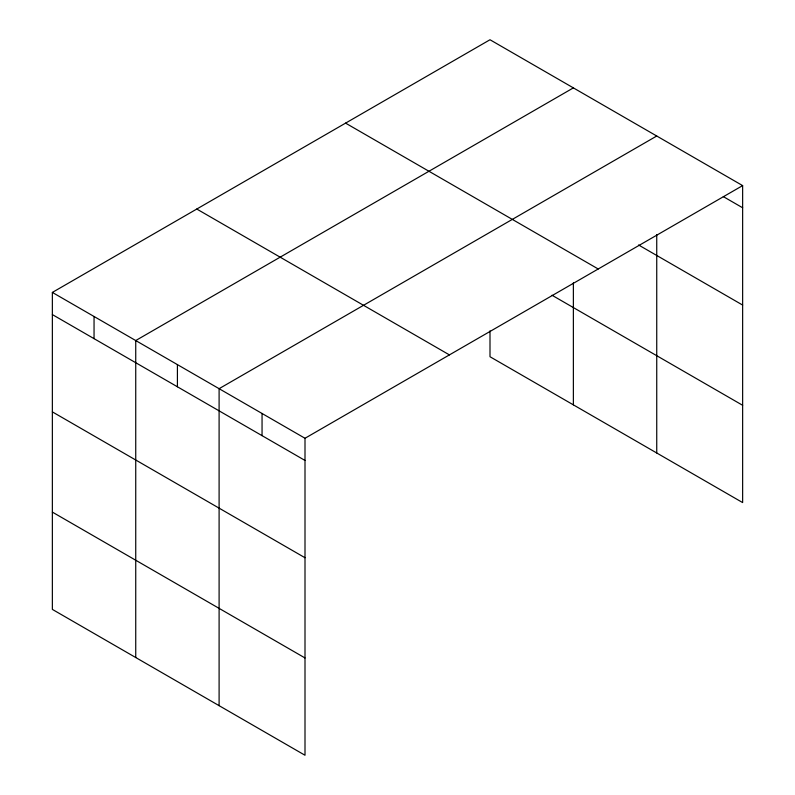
<?xml version="1.0" encoding="UTF-8"?>
<svg xmlns="http://www.w3.org/2000/svg" width="795" height="795" viewBox="0 0 795 795"><rect width="100%" height="100%" fill="white"/><g stroke="black" fill="none" stroke-linecap="round" stroke-linejoin="round"><path stroke-width="1.19" d="M52.361 292.421L305.002 438.274L305.002 755.25L52.361 609.397L52.361 292.421L489.998 39.75L742.639 185.603L742.639 502.579L489.998 356.726L489.998 330.859M573.374 87.887L135.736 340.548L135.736 657.525M656.74 136.015L219.102 388.685L219.102 705.662M305.002 438.274L742.639 185.603M723.311 196.613L742.639 207.773M638.574 244.979L742.639 305.061M345.577 123.126L598.218 268.988M551.998 295.233L742.639 405.291M196.782 209.035L449.423 354.898M52.361 314.582L305.002 460.444M52.361 411.87L305.002 557.732M52.361 512.109L305.002 657.962M656.74 234.535L656.74 452.991M573.374 282.821L573.374 404.854M262.052 413.479L262.052 435.65M177.414 364.617L177.414 386.787M94.049 316.49L94.049 338.65"/></g></svg>
